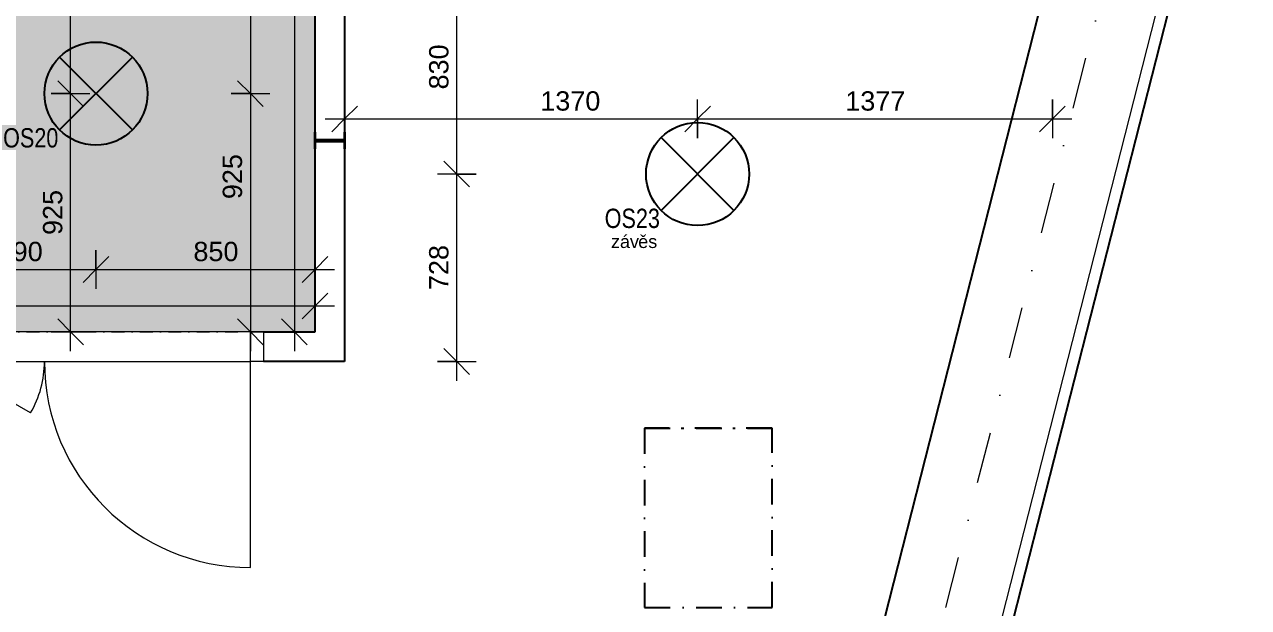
# Model space of a CAD drawing. Header units: millimetres. Extents: x -2236 to 45464, y -3604 to 14792.
# Drawn here: x 19008 to 23758, y 3805 to 6068 of the extents above; entities that cross this region are included whole.
import ezdxf

# ---------------------------------------------------------------- set-up
doc = ezdxf.new("R2010")
doc.units = ezdxf.units.MM
for name, pattern in [('HA_DashDot_10mm-S3mm', [500, 200, -150, 0, -150]), ('HA_DashDot_2_2mm-S0_6mm', [110, 50, -30, 0, -30]), ('HA_DashDot_4mm-S1mm', [200, 100, -50, 0, -50])]:
    doc.linetypes.add(name, pattern=pattern)
for name, color, linetype, lineweight in [('A-____-____-DIMS', 9, 'Continuous', 5), ('A-____-____-DIMS-50', 9, 'Continuous', 5), ('A-CLNG-____-PATT', 9, 'Continuous', 9), ('A-DOOR-____-MCUT', 9, 'HA_DashDot_2_2mm-S0_6mm', 9), ('A-DOOR-____-OTLN', 9, 'Continuous', 9), ('A-DOOR-FRAM-OTLN', 9, 'Continuous', 9), ('A-FLOR-____-OVHD', 9, 'HA_DashDot_4mm-S1mm', 25), ('A-WALL-____-MCUT', 9, 'Continuous', 9), ('E-LITE-EQPM-IDEN', 9, 'Continuous', 9), ('E-LITE-EQPM-OTLN', 9, 'Continuous', 9), ('G-____-____-TEXT', 9, 'Continuous', 5), ('I-WALL-____-MCUT', 9, 'Continuous', 25), ('S-COLS-____-MCUT', 9, 'Continuous', 25), ('S-COLS-____-OTLN', 9, 'Continuous', 9), ('S-GRID-____-OTLN', 9, 'Continuous', 5)]:
    doc.layers.add(name, color=color, linetype=linetype, lineweight=lineweight)
doc.styles.add('Arial_1', font='arial.ttf', dxfattribs={"height": 75})
doc.styles.add('Arial_2', font='arial.ttf', dxfattribs={"width": 0.8, "height": 75})
doc.styles.add('Arial_3', font='arial.ttf', dxfattribs={"height": 50})
doc.dimstyles.new('Inner_Dimensions', dxfattribs={"dimscale": 304.8, "dimtxt": 76.519455, "dimasz": 0.328084, "dimexe": 0.246063, "dimexo": 0.0625, "dimgap": 0.032808, "dimtad": 1, "dimdec": 0, "dimzin": 0, "dimdsep": 46, "dimtxsty": 'Arial_1', "dimblk1": 'OBLIQUE', "dimblk2": 'OBLIQUE', "dimsah": 1, "dimcen": 0.09, "dimdle": 0.246063, "dimazin": 0, "dimtfac": 1, "dimtdec": 4, "dimtix": 1, "dimtmove": 2, "dimatfit": 3, "dimfxl": 0.246063, "dimfxlon": 1, "dimtvp": 1, "dimtolj": 1, "dimtzin": 0, "dimlwd": 9, "dimlwe": 9, "dimarcsym": 2})
doc.dimstyles.new('Inner_Dimensions_1', dxfattribs={"dimscale": 304.8, "dimtxt": 76.519455, "dimasz": 0.328084, "dimexe": 0.246063, "dimexo": 0.0625, "dimgap": 0.032808, "dimtad": 1, "dimdec": 0, "dimzin": 0, "dimdsep": 46, "dimtxsty": 'Arial_1', "dimblk1": 'OBLIQUE', "dimblk2": 'OBLIQUE', "dimsah": 1, "dimcen": 0.09, "dimdle": 0.246063, "dimazin": 0, "dimtfac": 1, "dimtdec": 4, "dimtix": 1, "dimtmove": 0, "dimatfit": 3, "dimfxl": 0.246063, "dimfxlon": 1, "dimtvp": 1, "dimtolj": 1, "dimtzin": 0, "dimlwd": 9, "dimlwe": 9, "dimarcsym": 2})

# ---------------------------------------------------------------- blocks, each defined once
blk = doc.blocks.new('HA_DR_Double_Swing_Solid - In_BJ_1200x2100_800-2099675-DSP_3NP-A')
at = {"layer": 'A-DOOR-____-MCUT'}
for p, q in [((-600, 57.5), (600, 57.5)), ((-600, -57.5), (600, -57.5))]:
    blk.add_line(p, q, dxfattribs=at)
at = {"layer": 'A-DOOR-____-OTLN', "lineweight": 5}
for p, q in [((-253.6, -257.5), (-600, -57.5)), ((600, -857.5), (600, -57.5))]:
    blk.add_line(p, q, dxfattribs=at)
for centre, radius, start, end in [((-600, -57.5), 400, 330, 0), ((600, -57.5), 800, 180, 270)]:
    blk.add_arc(centre, radius, start, end, dxfattribs=at)
at = {"layer": 'A-DOOR-FRAM-OTLN'}
for p, q in [((-600, 57.5), (-650, 57.5)), ((-650, 57.5), (-650, -57.5)), ((600, 57.5), (-600, 57.5)), ((-600, 57.5), (-600, -57.5)), ((600, -57.5), (600, 57.5)), ((600, 57.5), (650, 57.5)), ((650, 57.5), (650, -57.5)), ((-650, -57.5), (-600, -57.5)), ((-600, -57.5), (600, -57.5)), ((650, -57.5), (600, -57.5))]:
    blk.add_line(p, q, dxfattribs=at)
blk = doc.blocks.new('HA_LF_GenericSymbol - OS23_pokoj-1621429-DSP_3NP-A')
at = {"layer": 'E-LITE-EQPM-OTLN', "color": 11, "lineweight": 25}
for p, q in [((141.4, 141.4), (-141.4, -141.4)), ((-141.4, 141.4), (141.4, -141.4))]:
    blk.add_line(p, q, dxfattribs=at)
blk.add_circle((0, 0), 200, dxfattribs=at)
blk = doc.blocks.new('HA_LF_GenericSymbol - OS20_chodby-2043339-DSP_3NP-A')
at = {"layer": 'E-LITE-EQPM-OTLN', "color": 11, "lineweight": 25}
for p, q in [((141.4, 141.4), (-141.4, -141.4)), ((-141.4, 141.4), (141.4, -141.4))]:
    blk.add_line(p, q, dxfattribs=at)
blk.add_circle((0, 0), 200, dxfattribs=at)
blk = doc.blocks.new('HA_sCO_I_Parallel - IPE 120-2149087-DSP_3NP-A')
at = {"layer": 'S-COLS-____-MCUT'}
for p, q in [((32, 60), (-32, 60)), ((-32, 60), (-32, 55.6)), ((-32, 55.6), (-3.15, 55.6)), ((-3.15, 55.6), (-3.15, -55.6)), ((3.15, 55.6), (32, 55.6)), ((3.15, -55.6), (3.15, 55.6)), ((32, 55.6), (32, 60)), ((-32, -55.6), (-32, -60)), ((-3.15, -55.6), (-32, -55.6)), ((-32, -60), (32, -60)), ((32, -55.6), (3.15, -55.6)), ((32, -60), (32, -55.6))]:
    blk.add_line(p, q, dxfattribs=at)
blk = doc.blocks.new('DIMBLOCK27-DSP_3NP-A')
at = {"layer": 'A-____-____-DIMS-50', "lineweight": 9}
for p, q in [((18695, 5192), (18695, 5042)), ((18695, 5117), (18695, 5192)), ((19285, 5192), (19285, 5042)), ((19285, 5117), (19285, 5192)), ((18695, 5117), (18745, 5167)), ((19285, 5117), (19335, 5167)), ((18695, 5117), (18645, 5067)), ((18695, 5117), (19285, 5117)), ((19285, 5117), (19235, 5067))]:
    blk.add_line(p, q, dxfattribs=at)
at = {"layer": 'A-____-____-DIMS-50', "color": 0, "lineweight": 9, "insert": (18903.5, 5224.4), "char_height": 75, "width": 207.662, "attachment_point": 1, "line_spacing_factor": 0.941778, "style": 'Arial_1'}
blk.add_mtext('590', dxfattribs=at)
blk = doc.blocks.new('_Oblique')
at = {"color": 0, "linetype": 'ByBlock', "lineweight": -2}
blk.add_line((-0.5, -0.5), (0.5, 0.5), dxfattribs=at)
blk = doc.blocks.new('DIMBLOCK28-DSP_3NP-A')
at = {"layer": 'A-____-____-DIMS-50', "lineweight": 9}
for p, q in [((19285, 5192), (19285, 5042)), ((19285, 5117), (19285, 5192)), ((20135, 5192), (20135, 5042)), ((20135, 5117), (20135, 5192)), ((19285, 5117), (19335, 5167)), ((20135, 5117), (20185, 5167)), ((19285, 5117), (19235, 5067)), ((19285, 5117), (20210, 5117)), ((20135, 5117), (20085, 5067))]:
    blk.add_line(p, q, dxfattribs=at)
at = {"layer": 'A-____-____-DIMS-50', "color": 0, "lineweight": 9, "insert": (19663.1, 5224.4), "char_height": 75, "width": 207.662, "attachment_point": 1, "line_spacing_factor": 0.941778, "style": 'Arial_1'}
blk.add_mtext('850', dxfattribs=at)
blk = doc.blocks.new('DIMBLOCK35-DSP_3NP-A')
at = {"layer": 'A-____-____-DIMS-50', "lineweight": 9}
for p, q in [((19884.1, 7605), (19834.1, 7655)), ((19809.1, 7605), (19959.1, 7605)), ((19884.1, 7605), (19809.1, 7605)), ((19884.1, 7605), (19884.1, 5800)), ((19884.1, 7605), (19934.1, 7555)), ((19884.1, 5800), (19834.1, 5850)), ((19809.1, 5800), (19959.1, 5800)), ((19884.1, 5800), (19809.1, 5800)), ((19884.1, 5800), (19934.1, 5750))]:
    blk.add_line(p, q, dxfattribs=at)
at = {"layer": 'A-____-____-DIMS-50', "color": 0, "lineweight": 9, "insert": (19776.8, 6587.1), "char_height": 75, "width": 276.883, "attachment_point": 1, "rotation": 90, "line_spacing_factor": 0.941778, "style": 'Arial_1'}
blk.add_mtext('1805', dxfattribs=at)
blk = doc.blocks.new('DIMBLOCK36-DSP_3NP-A')
at = {"layer": 'A-____-____-DIMS-50', "lineweight": 9}
for p, q in [((19884.1, 5800), (19834.1, 5850)), ((19809.1, 5800), (19959.1, 5800)), ((19884.1, 5800), (19809.1, 5800)), ((19884.1, 5800), (19884.1, 4800)), ((19884.1, 5800), (19934.1, 5750)), ((19884.1, 4875), (19834.1, 4925)), ((19959.1, 4875), (19809.1, 4875)), ((19884.1, 4875), (19934.1, 4825)), ((19884.1, 4875), (19959.1, 4875))]:
    blk.add_line(p, q, dxfattribs=at)
at = {"layer": 'A-____-____-DIMS-50', "color": 0, "lineweight": 9, "insert": (19776.8, 5390.1), "char_height": 75, "width": 207.662, "attachment_point": 1, "rotation": 90, "line_spacing_factor": 0.941778, "style": 'Arial_1'}
blk.add_mtext('925', dxfattribs=at)
blk = doc.blocks.new('DIMBLOCK69-DSP_3NP-A')
at = {"layer": 'A-____-____-DIMS-50', "lineweight": 9}
for p, q in [((20685.1, 5487.5), (20635.1, 5537.5)), ((20760.1, 5487.5), (20610.1, 5487.5)), ((20685.1, 4685), (20685.1, 5487.5)), ((20685.1, 5487.5), (20735.1, 5437.5)), ((20685.1, 5487.5), (20760.1, 5487.5)), ((20685.1, 4760), (20635.1, 4810)), ((20610.1, 4760), (20760.1, 4760)), ((20685.1, 4760), (20610.1, 4760)), ((20685.1, 4760), (20735.1, 4710))]:
    blk.add_line(p, q, dxfattribs=at)
at = {"layer": 'A-____-____-DIMS-50', "color": 0, "lineweight": 9, "insert": (20577.7, 5037.2), "char_height": 75, "width": 207.662, "attachment_point": 1, "rotation": 90, "line_spacing_factor": 0.941778, "style": 'Arial_1'}
blk.add_mtext('728', dxfattribs=at)
blk = doc.blocks.new('DIMBLOCK70-DSP_3NP-A')
at = {"layer": 'A-____-____-DIMS-50', "lineweight": 9}
for p, q in [((20685.1, 6317.5), (20635.1, 6367.5)), ((20685.1, 5487.5), (20685.1, 6392.5)), ((20610.1, 6317.5), (20760.1, 6317.5)), ((20685.1, 6317.5), (20610.1, 6317.5)), ((20685.1, 6317.5), (20735.1, 6267.5)), ((20685.1, 5487.5), (20635.1, 5537.5)), ((20760.1, 5487.5), (20610.1, 5487.5)), ((20685.1, 5487.5), (20735.1, 5437.5)), ((20685.1, 5487.5), (20760.1, 5487.5))]:
    blk.add_line(p, q, dxfattribs=at)
at = {"layer": 'A-____-____-DIMS-50', "color": 0, "lineweight": 9, "insert": (20577.7, 5816), "char_height": 75, "width": 207.662, "attachment_point": 1, "rotation": 90, "line_spacing_factor": 0.941778, "style": 'Arial_1'}
blk.add_mtext('830', dxfattribs=at)
blk = doc.blocks.new('DIMBLOCK71-DSP_3NP-A')
at = {"layer": 'A-____-____-DIMS-50', "lineweight": 9}
for p, q in [((20250, 5776.4), (20250, 5626.4)), ((20250, 5701.4), (20250, 5776.4)), ((20250, 5701.4), (20300, 5751.4)), ((21619.5, 5626.4), (21619.5, 5776.4)), ((21619.5, 5701.4), (21669.5, 5751.4)), ((20175, 5701.4), (21619.5, 5701.4)), ((20250, 5701.4), (20200, 5651.4)), ((21619.5, 5701.4), (21569.5, 5651.4)), ((21619.5, 5701.4), (21619.5, 5626.4))]:
    blk.add_line(p, q, dxfattribs=at)
at = {"layer": 'A-____-____-DIMS-50', "color": 0, "lineweight": 9, "insert": (21009.2, 5808.8), "char_height": 75, "width": 276.883, "attachment_point": 1, "line_spacing_factor": 0.941778, "style": 'Arial_1'}
blk.add_mtext('1370', dxfattribs=at)
blk = doc.blocks.new('DIMBLOCK72-DSP_3NP-A')
at = {"layer": 'A-____-____-DIMS-50', "lineweight": 9}
for p, q in [((21619.5, 5626.4), (21619.5, 5776.4)), ((21619.5, 5701.4), (21669.5, 5751.4)), ((22996.7, 5776.4), (22996.7, 5626.4)), ((22996.7, 5701.4), (22996.7, 5776.4)), ((22996.7, 5701.4), (23046.7, 5751.4)), ((21619.5, 5701.4), (21569.5, 5651.4)), ((21619.5, 5701.4), (23071.7, 5701.4)), ((21619.5, 5701.4), (21619.5, 5626.4)), ((22996.7, 5701.4), (22946.7, 5651.4))]:
    blk.add_line(p, q, dxfattribs=at)
at = {"layer": 'A-____-____-DIMS-50', "color": 0, "lineweight": 9, "insert": (22192.8, 5808.8), "char_height": 75, "width": 276.883, "attachment_point": 1, "line_spacing_factor": 0.941778, "style": 'Arial_1'}
blk.add_mtext('1377', dxfattribs=at)
blk = doc.blocks.new('DIMBLOCK121-DSP_3NP-A')
at = {"layer": 'A-____-____-DIMS-50', "lineweight": 9}
for p, q in [((19186.7, 5800), (19136.7, 5850)), ((19111.7, 5800), (19261.7, 5800)), ((19186.7, 5800), (19111.7, 5800)), ((19186.7, 4800), (19186.7, 5800)), ((19186.7, 5800), (19236.7, 5750)), ((19186.7, 4875), (19136.7, 4925)), ((19111.7, 4875), (19261.7, 4875)), ((19186.7, 4875), (19111.7, 4875)), ((19186.7, 4875), (19236.7, 4825))]:
    blk.add_line(p, q, dxfattribs=at)
at = {"layer": 'A-____-____-DIMS-50', "color": 0, "lineweight": 9, "insert": (19079.3, 5251), "char_height": 75, "width": 207.662, "attachment_point": 1, "rotation": 90, "line_spacing_factor": 0.941778, "style": 'Arial_1'}
blk.add_mtext('925', dxfattribs=at)
blk = doc.blocks.new('DIMBLOCK122-DSP_3NP-A')
at = {"layer": 'A-____-____-DIMS-50', "lineweight": 9}
for p, q in [((19186.7, 5800), (19186.7, 6800)), ((19186.7, 6725), (19136.7, 6775)), ((19111.7, 6725), (19261.7, 6725)), ((19186.7, 6725), (19111.7, 6725)), ((19186.7, 6725), (19236.7, 6675)), ((19186.7, 5800), (19136.7, 5850)), ((19111.7, 5800), (19261.7, 5800)), ((19186.7, 5800), (19111.7, 5800)), ((19186.7, 5800), (19236.7, 5750))]:
    blk.add_line(p, q, dxfattribs=at)
at = {"layer": 'A-____-____-DIMS-50', "color": 0, "lineweight": 9, "insert": (19079.3, 6350.4), "char_height": 75, "width": 207.662, "attachment_point": 1, "rotation": 90, "line_spacing_factor": 0.941778, "style": 'Arial_1'}
blk.add_mtext('925', dxfattribs=at)
blk = doc.blocks.new('DIMBLOCK147-DSP_3NP-A')
at = {"layer": 'A-____-____-DIMS-50', "lineweight": 9}
for p, q in [((17570, 5050.7), (17570, 4900.7)), ((17570, 4975.7), (17570, 5050.7)), ((20135, 5050.7), (20135, 4900.7)), ((20135, 4975.7), (20135, 5050.7)), ((17570, 4975.7), (17620, 5025.7)), ((20135, 4975.7), (20185, 5025.7)), ((17495, 4975.7), (20210, 4975.7)), ((17570, 4975.7), (17520, 4925.7)), ((20135, 4975.7), (20085, 4925.7))]:
    blk.add_line(p, q, dxfattribs=at)
at = {"layer": 'A-____-____-DIMS-50', "color": 0, "lineweight": 9, "insert": (18737.1, 5083.1), "char_height": 75, "width": 276.883, "attachment_point": 1, "line_spacing_factor": 0.941778, "style": 'Arial_1'}
blk.add_mtext('2565', dxfattribs=at)
blk = doc.blocks.new('DIMBLOCK150-DSP_3NP-A')
at = {"layer": 'A-____-____-DIMS-50', "lineweight": 9}
for p, q in [((20054.8, 8650), (20004.8, 8700)), ((20054.8, 8725), (20054.8, 4800)), ((19979.8, 8650), (20129.8, 8650)), ((20054.8, 8650), (19979.8, 8650)), ((20054.8, 8650), (20104.8, 8600)), ((20054.8, 4875), (20004.8, 4925)), ((20129.8, 4875), (19979.8, 4875)), ((20054.8, 4875), (20104.8, 4825)), ((20054.8, 4875), (20129.8, 4875))]:
    blk.add_line(p, q, dxfattribs=at)
at = {"layer": 'A-____-____-DIMS-50', "color": 0, "lineweight": 9, "insert": (19947.4, 6647.1), "char_height": 75, "width": 276.883, "attachment_point": 1, "rotation": 90, "line_spacing_factor": 0.941778, "style": 'Arial_1'}
blk.add_mtext('3775', dxfattribs=at)

msp = doc.modelspace()

# ---------------------------------------------------------------- hatches: boundary and pattern name
at = {"layer": 'A-CLNG-____-PATT', "lineweight": 5}
h = msp.add_hatch(color=256, dxfattribs=at)
h.paths.add_polyline_path([(20135, 4875), (20135, 5585.5), (20132.5, 5585.5), (20132.5, 5649.5), (20135, 5649.5), (20135, 8650), (19095, 8650), (19095, 6725), (17570, 6725), (17570, 4875), (18268, 4875), (18268, 4877.5), (18332, 4877.5), (18332, 4875), (19935, 4875)])
h.paths.add_polyline_path([(18695, 5455.1), (18689.8, 5455.7), (18685, 5457.7), (18680.9, 5460.9), (18677.7, 5465.1), (18675.7, 5469.9), (18675, 5475.1), (18675.7, 5480.2), (18677.7, 5485.1), (18680.9, 5489.2), (18685, 5492.4), (18689.8, 5494.4), (18695, 5495.1), (18700.2, 5494.4), (18705, 5492.4), (18709.1, 5489.2), (18712.3, 5485.1), (18714.3, 5480.2), (18715, 5475.1), (18714.3, 5469.9), (18712.3, 5465.1), (18709.1, 5460.9), (18705, 5457.7), (18700.2, 5455.7)])

# ---------------------------------------------------------------- linework, layer by layer
at = {"layer": 'A-FLOR-____-OVHD'}
for p, q in [((21908.7, 4501.2), (21413.4, 4501.2)), ((21413.4, 4501.2), (21413.4, 3804.8)), ((21413.4, 4501.2), (21908.7, 4501.2)), ((21908.7, 3804.8), (21908.7, 4501.2)), ((21413.4, 3804.8), (21908.7, 3804.8))]:
    msp.add_line(p, q, dxfattribs=at)
at = {"layer": 'A-WALL-____-MCUT'}
msp.add_line((23496.1, 6495.1), (22723.7, 3467.1), dxfattribs=at)
at = {"layer": 'A-WALL-____-MCUT', "lineweight": 25}
for p, q in [((23539.7, 6484), (22767.3, 3456)), ((22297.4, 3575.8), (22996.7, 6317.5))]:
    msp.add_line(p, q, dxfattribs=at)
at = {"layer": 'I-WALL-____-MCUT'}
for p, q in [((20135, 5649.5), (20135, 6995)), ((20250, 6317.5), (20250, 5649.5)), ((20135, 4875), (20135, 5585.5)), ((20250, 5585.5), (20250, 4760)), ((19935, 4875), (20135, 4875)), ((20250, 4760), (19935, 4760))]:
    msp.add_line(p, q, dxfattribs=at)
at = {"layer": 'S-GRID-____-OTLN', "linetype": 'HA_DashDot_10mm-S3mm', "lineweight": 9}
msp.add_line((21099.6, -2009.9), (24979, 13198.7), dxfattribs=at)

# ---------------------------------------------------------------- block references
at = {"layer": 'A-DOOR-____-OTLN'}
msp.add_blockref('HA_DR_Double_Swing_Solid - In_BJ_1200x2100_800-2099675-DSP_3NP-A', (19285, 4817.5), dxfattribs=at)
at = {"layer": 'E-LITE-EQPM-OTLN', "color": 11, "lineweight": 25}
for name, p in [('HA_LF_GenericSymbol - OS20_chodby-2043339-DSP_3NP-A', (19285, 5800)), ('HA_LF_GenericSymbol - OS23_pokoj-1621429-DSP_3NP-A', (21619.5, 5487.5))]:
    msp.add_blockref(name, p, dxfattribs=at)
at = {"layer": 'S-COLS-____-OTLN', "rotation": 89.99999999999999}
msp.add_blockref('HA_sCO_I_Parallel - IPE 120-2149087-DSP_3NP-A', (20192.5, 5617.5), dxfattribs=at)

# ---------------------------------------------------------------- texts
at = {"layer": 'E-LITE-EQPM-IDEN', "lineweight": 5, "char_height": 75, "width": 262.953, "attachment_point": 1, "style": 'Arial_2'}
for s, insert in [('OS20', (18924.6, 5665.6)), ('OS23', (21259.1, 5353.1))]:
    msp.add_mtext(s, dxfattribs=dict(at, insert=insert))
at = {"layer": 'G-____-____-TEXT', "color": 11, "lineweight": 9, "char_height": 50, "attachment_point": 1, "style": 'Arial_3'}
for s, insert, width in [('záv', (21283.4, 5250.4), 128.27), ('ěs', (21389.2, 5250.4), 92.194)]:
    msp.add_mtext(s, dxfattribs=dict(at, insert=insert, width=width))

# ---------------------------------------------------------------- dimensions: what is measured, and where the dimension line sits
at = {"layer": 'A-____-____-DIMS', "lineweight": 9}
for base, p1, p2, override, picture, middle in [((20054.8, 4875), (19979.8, 8650), (20129.8, 4875), {"dimpost": '<>', "dimfxl": 3777.978957}, 'DIMBLOCK150-DSP_3NP-A', (20006.5, 6762.5)), ((19884.1, 5800), (19809.1, 7605), (19809.1, 5800), {"dimpost": '<>', "dimfxl": 1805}, 'DIMBLOCK35-DSP_3NP-A', (19835.9, 6702.5)), ((20685.1, 6317.5), (20760.1, 5487.5), (20610.1, 6317.5), {"dimpost": '<>', "dimfxl": 843.445315}, 'DIMBLOCK70-DSP_3NP-A', (20636.8, 5902.5)), ((19186.7, 5800), (19111.7, 4875), (19111.7, 5800), {"dimpost": '<>', "dimfxl": 925}, 'DIMBLOCK121-DSP_3NP-A', (19138.4, 5337.5)), ((20685.1008919, 5487.5), (20610.1008919, 4760), (20760.1008919, 5487.5), {"dimpost": '<>', "dimfxl": 742.802968}, 'DIMBLOCK69-DSP_3NP-A', (20636.8079176, 5123.75))]:
    dim = msp.add_linear_dim(base=base, p1=p1, p2=p2, angle=90, dimstyle='Inner_Dimensions_1', override=override, dxfattribs=at)
    dim.commit()
    dim.dimension.update_dxf_attribs({"geometry": picture, "text_midpoint": middle})
for base, p1, p2, override, picture, middle in [((19186.7, 6725), (19111.7, 5800), (19111.7, 6725), {"dimpost": '<>', "dimfxl": 925}, 'DIMBLOCK122-DSP_3NP-A', (19129.3, 6454.3)), ((19884.1, 4875), (19809.1, 5800), (19959.1, 4875), {"dimpost": '<>', "dimfxl": 937.083241}, 'DIMBLOCK36-DSP_3NP-A', (19826.8, 5493.9))]:
    dim = msp.add_linear_dim(base=base, p1=p1, p2=p2, angle=90, dimstyle='Inner_Dimensions', override=override, dxfattribs=at)
    dim.commit()
    dim.dimension.update_dxf_attribs({"geometry": picture, "text_midpoint": middle, "dimtype": 160, "text_rotation": 90})
for base, p1, p2, override, picture, middle in [((21619.5379, 5701.3933), (20250, 5776.3933), (21619.5379, 5626.3933), {"dimpost": '<>', "dimfxl": 1377.727824}, 'DIMBLOCK71-DSP_3NP-A', (21147.6591, 5758.7606)), ((20135, 5117), (19285, 5192), (20135, 5192), {"dimpost": '<>', "dimfxl": 850}, 'DIMBLOCK28-DSP_3NP-A', (19767, 5174.4))]:
    dim = msp.add_linear_dim(base=base, p1=p1, p2=p2, dimstyle='Inner_Dimensions', override=override, dxfattribs=at)
    dim.commit()
    dim.dimension.update_dxf_attribs({"geometry": picture, "text_midpoint": middle, "dimtype": 160})
for base, p1, p2, override, picture, middle in [((22996.7, 5701.4), (21619.5, 5626.4), (22996.7, 5776.4), {"dimpost": '<>', "dimfxl": 1385.335027}, 'DIMBLOCK72-DSP_3NP-A', (22308.1, 5749.7)), ((19285, 5117), (18695, 5192), (19285, 5192), {"dimpost": '<>', "dimfxl": 590}, 'DIMBLOCK27-DSP_3NP-A', (18990, 5165.3)), ((20135, 4975.7), (17570, 5050.7), (20135, 5050.7), {"dimpost": '<>', "dimfxl": 2565}, 'DIMBLOCK147-DSP_3NP-A', (18852.5, 5024))]:
    dim = msp.add_linear_dim(base=base, p1=p1, p2=p2, dimstyle='Inner_Dimensions_1', override=override, dxfattribs=at)
    dim.commit()
    dim.dimension.update_dxf_attribs({"geometry": picture, "text_midpoint": middle})

doc.saveas('drawing.dxf')
